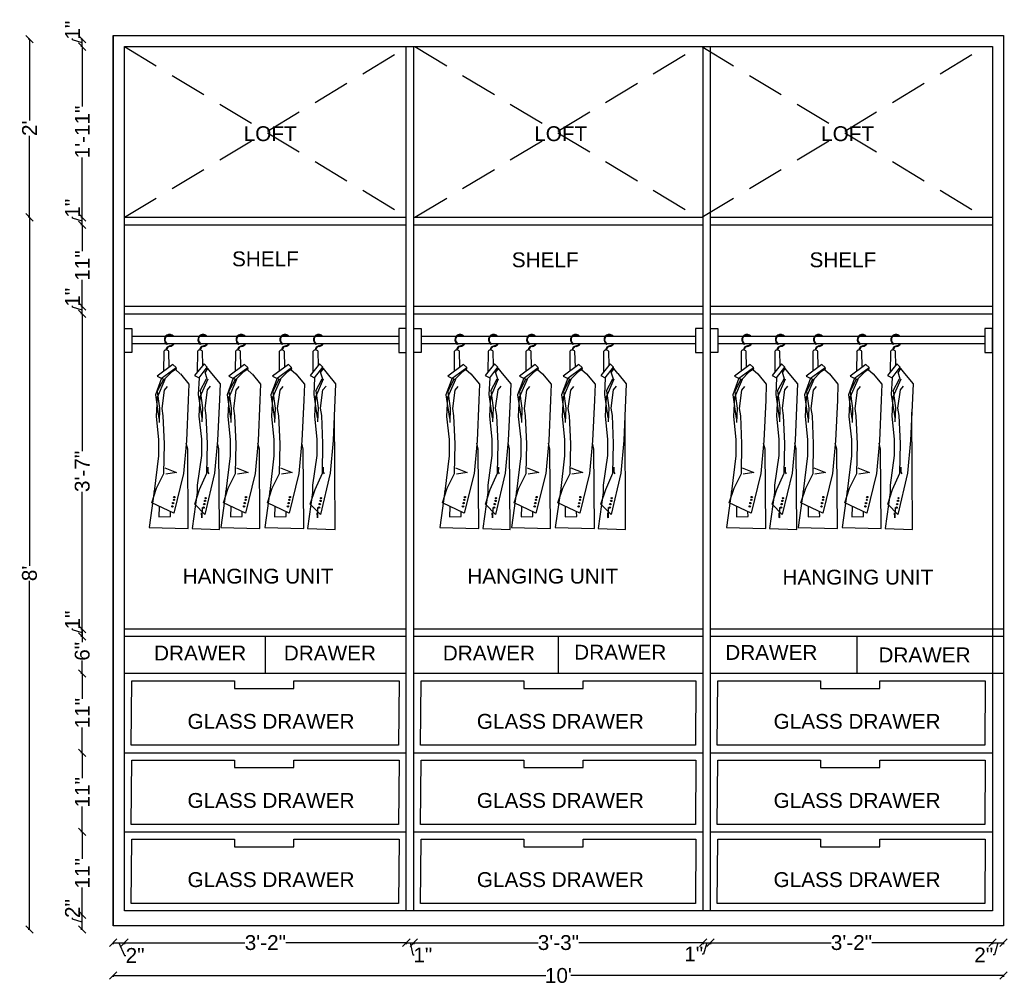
# Model space of a CAD drawing. Header units: inches. Extents: x 15448 to 46480, y -8154 to 0.
# Drawn here: x 24930.9 to 25064, y -5033 to -4902.9 of the extents above; entities that cross this region are included whole.
import ezdxf

# ---------------------------------------------------------------- set-up
doc = ezdxf.new("R2010")
doc.units = ezdxf.units.IN
doc.header["$MEASUREMENT"] = 0
doc.linetypes.add('DASHED2', pattern=[0.375, 0.25, -0.125])
doc.styles.add('b.k', font='verdana.ttf')
doc.styles.get("Standard").update_dxf_attribs({"font": 'arial.ttf'})
doc.dimstyles.new('STANDARD$0', dxfattribs={"dimscale": 0, "dimtxt": 6, "dimasz": 3, "dimexe": 2, "dimexo": 2, "dimgap": 0, "dimtad": 0, "dimtih": 1, "dimtoh": 1, "dimdec": 1, "dimzin": 0, "dimdsep": 46, "dimlunit": 4, "dimtxsty": 'b.k', "dimcen": 2.5, "dimclrd": 256, "dimclre": 256, "dimclrt": 256, "dimadec": 0, "dimazin": 0, "dimtfac": 1, "dimtdec": 1, "dimtofl": 0, "dimtmove": 2, "dimatfit": 2, "dimfxl": 1, "dimfrac": 2, "dimtolj": 1, "dimtzin": 0, "dimlwd": 9, "dimlwe": 9, "dimarcsym": 0})

# ---------------------------------------------------------------- blocks, each defined once
blk = doc.blocks.new('rdth')
at = {"color": 18, "true_color": 0x000000}
for p, q in [((3607.319, 824.208), (3607.307, 822.228)), ((3607.87, 822.645), (3607.833, 824.186)), ((3610.687, 824.208), (3610.675, 822.119)), ((3611.234, 822.815), (3611.201, 824.186)), ((3614.477, 824.208), (3614.466, 822.228)), ((3615.028, 822.645), (3614.991, 824.186)), ((3618.86, 824.208), (3618.848, 822.228)), ((3619.411, 822.645), (3619.374, 824.186)), ((3622.228, 824.208), (3622.216, 822.119)), ((3622.775, 822.815), (3622.742, 824.186)), ((3608.23, 822.911), (3606.657, 821.747)), ((3608.23, 822.911), (3608.554, 822.586)), ((3611.344, 822.953), (3610.41, 821.789)), ((3610.854, 821.579), (3611.669, 822.627)), ((3611.344, 822.953), (3611.669, 822.627)), ((3611.697, 822.513), (3611.669, 822.627)), ((3615.388, 822.911), (3613.815, 821.747)), ((3615.388, 822.911), (3615.712, 822.586)), ((3619.771, 822.911), (3618.198, 821.747)), ((3619.771, 822.911), (3620.095, 822.586)), ((3622.885, 822.953), (3621.951, 821.789)), ((3622.396, 821.579), (3623.21, 822.627)), ((3622.885, 822.953), (3623.21, 822.627)), ((3623.238, 822.513), (3623.21, 822.627)), ((3606.657, 821.747), (3607.427, 821.385)), ((3607.102, 821.538), (3608.554, 822.586)), ((3607.381, 821.406), (3608.071, 822.087)), ((3608.582, 822.472), (3608.071, 822.087)), ((3608.481, 822.396), (3608.977, 821.966)), ((3608.582, 822.472), (3608.554, 822.586)), ((3608.982, 821.966), (3609.835, 820.933)), ((3610.41, 821.789), (3610.854, 821.579)), ((3611.697, 822.513), (3611.449, 822.129)), ((3611.668, 821.448), (3611.449, 822.129)), ((3611.692, 822.506), (3612.092, 822.008)), ((3612.097, 822.007), (3612.949, 820.975)), ((3613.815, 821.747), (3614.585, 821.385)), ((3614.26, 821.538), (3615.712, 822.586)), ((3614.54, 821.406), (3615.229, 822.087)), ((3615.741, 822.472), (3615.229, 822.087)), ((3615.639, 822.396), (3616.136, 821.966)), ((3615.741, 822.472), (3615.712, 822.586)), ((3616.141, 821.966), (3616.993, 820.933)), ((3618.198, 821.747), (3618.968, 821.385)), ((3618.643, 821.538), (3620.095, 822.586)), ((3618.922, 821.406), (3619.612, 822.087)), ((3620.123, 822.472), (3619.612, 822.087)), ((3620.022, 822.396), (3620.518, 821.966)), ((3620.123, 822.472), (3620.095, 822.586)), ((3620.523, 821.966), (3621.376, 820.933)), ((3621.951, 821.789), (3622.396, 821.579)), ((3623.238, 822.513), (3622.99, 822.129)), ((3623.209, 821.448), (3622.99, 822.129)), ((3623.234, 822.506), (3623.633, 822.008)), ((3623.638, 822.007), (3624.49, 820.975)), ((3607.102, 821.538), (3606.488, 819.877)), ((3607.428, 821.389), (3606.653, 819.597)), ((3606.678, 820.217), (3607.318, 821.436)), ((3607.402, 820.326), (3607.706, 820.69)), ((3609.835, 820.933), (3609.774, 819.354)), ((3610.854, 821.579), (3610.775, 819.919)), ((3611.715, 821.43), (3610.94, 819.639)), ((3610.965, 820.259), (3611.605, 821.477)), ((3611.689, 820.368), (3611.993, 820.732)), ((3612.949, 820.975), (3612.888, 819.396)), ((3614.26, 821.538), (3613.646, 819.877)), ((3614.586, 821.389), (3613.811, 819.597)), ((3613.836, 820.217), (3614.477, 821.436)), ((3614.561, 820.326), (3614.864, 820.69)), ((3616.993, 820.933), (3616.932, 819.354)), ((3618.643, 821.538), (3618.029, 819.877)), ((3618.969, 821.389), (3618.194, 819.597)), ((3618.219, 820.217), (3618.859, 821.436)), ((3618.943, 820.326), (3619.247, 820.69)), ((3621.376, 820.933), (3621.315, 819.354)), ((3622.396, 821.579), (3622.316, 819.919)), ((3623.256, 821.43), (3622.481, 819.639)), ((3622.506, 820.259), (3623.146, 821.477)), ((3623.23, 820.368), (3623.534, 820.732)), ((3624.49, 820.975), (3624.247, 815.327)), ((3606.488, 819.877), (3606.829, 817.517)), ((3606.678, 820.217), (3606.914, 818.541)), ((3607.159, 818.504), (3607.402, 820.326)), ((3610.775, 819.919), (3611.116, 817.558)), ((3610.965, 820.259), (3611.201, 818.582)), ((3611.446, 818.546), (3611.689, 820.368)), ((3613.646, 819.877), (3613.987, 817.517)), ((3613.836, 820.217), (3614.073, 818.541)), ((3614.317, 818.504), (3614.561, 820.326)), ((3618.029, 819.877), (3618.37, 817.517)), ((3618.219, 820.217), (3618.456, 818.541)), ((3618.7, 818.504), (3618.943, 820.326)), ((3622.316, 819.919), (3622.657, 817.558)), ((3622.506, 820.259), (3622.742, 818.582)), ((3622.987, 818.546), (3623.23, 820.368)), ((3606.653, 819.597), (3606.551, 817.715)), ((3609.774, 819.354), (3609.591, 815.286)), ((3610.94, 819.639), (3610.838, 817.756)), ((3612.888, 819.396), (3612.706, 815.327)), ((3613.811, 819.597), (3613.71, 817.715)), ((3616.932, 819.354), (3616.75, 815.286)), ((3618.194, 819.597), (3618.092, 817.715)), ((3621.315, 819.354), (3621.132, 815.286)), ((3622.481, 819.639), (3622.379, 817.756)), ((3606.551, 817.715), (3606.794, 815.407)), ((3606.914, 818.541), (3606.858, 817.119)), ((3607.281, 817.775), (3607.159, 818.504)), ((3607.402, 814.982), (3607.281, 817.775)), ((3610.838, 817.756), (3611.081, 815.449)), ((3611.201, 818.582), (3611.144, 817.16)), ((3611.568, 817.817), (3611.446, 818.546)), ((3611.689, 815.023), (3611.568, 817.817)), ((3613.71, 817.715), (3613.953, 815.407)), ((3614.073, 818.541), (3614.016, 817.119)), ((3614.439, 817.775), (3614.317, 818.504)), ((3614.561, 814.982), (3614.439, 817.775)), ((3618.092, 817.715), (3618.335, 815.407)), ((3618.456, 818.541), (3618.399, 817.119)), ((3618.822, 817.775), (3618.7, 818.504)), ((3618.943, 814.982), (3618.822, 817.775)), ((3622.379, 817.756), (3622.622, 815.449)), ((3622.742, 818.582), (3622.685, 817.16)), ((3623.109, 817.817), (3622.987, 818.546)), ((3623.23, 815.023), (3623.109, 817.817)), ((3624.429, 806.421), (3624.369, 818.151)), ((3606.794, 815.407), (3606.794, 813.767)), ((3607.341, 812.006), (3607.402, 814.982)), ((3609.591, 815.286), (3609.288, 812.006)), ((3609.713, 814.435), (3609.568, 815.036)), ((3611.081, 815.449), (3611.081, 813.809)), ((3611.628, 812.048), (3611.689, 815.023)), ((3612.706, 815.327), (3612.402, 812.048)), ((3612.828, 814.477), (3612.683, 815.078)), ((3613.953, 815.407), (3613.953, 813.767)), ((3614.5, 812.006), (3614.561, 814.982)), ((3616.75, 815.286), (3616.446, 812.006)), ((3616.871, 814.435), (3616.727, 815.036)), ((3618.335, 815.407), (3618.335, 813.767)), ((3618.882, 812.006), (3618.943, 814.982)), ((3621.132, 815.286), (3620.829, 812.006)), ((3621.254, 814.435), (3621.109, 815.036)), ((3622.622, 815.449), (3622.622, 813.809)), ((3623.169, 812.048), (3623.23, 815.023)), ((3624.247, 815.327), (3623.943, 812.048)), ((3606.794, 813.767), (3606.369, 810.215)), ((3609.774, 806.532), (3609.713, 814.435)), ((3611.081, 813.809), (3610.656, 810.833)), ((3612.888, 806.421), (3612.828, 814.477)), ((3613.953, 813.767), (3613.527, 810.215)), ((3616.932, 806.532), (3616.871, 814.435)), ((3618.335, 813.767), (3617.91, 810.215)), ((3621.315, 806.532), (3621.254, 814.435)), ((3622.622, 813.809), (3622.197, 810.833)), ((3606.612, 810.54), (3607.341, 812.006)), ((3607.43, 812.593), (3608.601, 812.105)), ((3608.601, 812.105), (3607.528, 811.949)), ((3609.288, 812.006), (3608.32, 808.045)), ((3610.899, 810.429), (3611.628, 812.048)), ((3612.402, 812.048), (3611.435, 807.934)), ((3611.717, 812.634), (3611.716, 812.147)), ((3611.716, 812.147), (3611.815, 811.991)), ((3613.77, 810.54), (3614.5, 812.006)), ((3614.588, 812.593), (3615.76, 812.105)), ((3615.76, 812.105), (3614.686, 811.949)), ((3616.446, 812.006), (3615.478, 808.045)), ((3618.153, 810.54), (3618.882, 812.006)), ((3618.971, 812.593), (3620.143, 812.105)), ((3620.143, 812.105), (3619.069, 811.949)), ((3620.829, 812.006), (3619.861, 808.045)), ((3622.44, 810.429), (3623.169, 812.048)), ((3623.943, 812.048), (3622.976, 807.934)), ((3623.258, 812.634), (3623.257, 812.147)), ((3623.257, 812.147), (3623.356, 811.991)), ((3610.656, 810.833), (3610.656, 810.126)), ((3622.197, 810.833), (3622.197, 810.126)), ((3606.369, 810.236), (3605.868, 806.634)), ((3606.132, 809.077), (3606.612, 810.54)), ((3606.369, 810.215), (3606.369, 810.236)), ((3610.656, 810.126), (3610.155, 806.523)), ((3610.419, 808.966), (3610.899, 810.429)), ((3613.527, 810.236), (3613.026, 806.634)), ((3613.29, 809.077), (3613.77, 810.54)), ((3613.527, 810.215), (3613.527, 810.236)), ((3617.91, 810.236), (3617.409, 806.634)), ((3617.673, 809.077), (3618.153, 810.54)), ((3617.91, 810.215), (3617.91, 810.236)), ((3622.197, 810.126), (3621.696, 806.523)), ((3621.96, 808.966), (3622.44, 810.429)), ((3608.32, 808.045), (3606.132, 809.077)), ((3611.435, 807.934), (3610.419, 808.966)), ((3615.478, 808.045), (3613.29, 809.077)), ((3619.861, 808.045), (3617.673, 809.077)), ((3622.976, 807.934), (3621.96, 808.966)), ((3606.866, 808.731), (3606.849, 807.7)), ((3608.01, 807.72), (3607.995, 808.198)), ((3611.124, 807.609), (3611.11, 808.087)), ((3611.153, 808.62), (3611.136, 807.589)), ((3614.024, 808.731), (3614.007, 807.7)), ((3615.168, 807.72), (3615.153, 808.198)), ((3618.407, 808.731), (3618.39, 807.7)), ((3619.551, 807.72), (3619.536, 808.198)), ((3622.665, 807.609), (3622.651, 808.087)), ((3622.694, 808.62), (3622.677, 807.589)), ((3606.849, 807.7), (3608.01, 807.72)), ((3611.136, 807.589), (3611.124, 807.609)), ((3614.007, 807.7), (3615.168, 807.72)), ((3618.39, 807.7), (3619.551, 807.72)), ((3622.677, 807.589), (3622.665, 807.609)), ((3605.868, 806.634), (3609.774, 806.532)), ((3610.155, 806.523), (3612.888, 806.421)), ((3613.026, 806.634), (3616.932, 806.532)), ((3617.409, 806.634), (3621.315, 806.532)), ((3621.696, 806.523), (3624.429, 806.421))]:
    blk.add_line(p, q, dxfattribs=at)
for centre, radius in [((3607.618, 824.965), 0.055), ((3610.972, 824.965), 0.055), ((3614.777, 824.965), 0.055), ((3619.159, 824.965), 0.055), ((3622.513, 824.965), 0.055), ((3608.25, 809.065), 0.0683), ((3608.333, 809.383), 0.0683), ((3608.381, 809.661), 0.0683), ((3611.364, 808.954), 0.0683), ((3611.448, 809.273), 0.0683), ((3611.496, 809.55), 0.0683), ((3615.408, 809.065), 0.0683), ((3615.491, 809.383), 0.0683), ((3615.54, 809.661), 0.0683), ((3619.791, 809.065), 0.0683), ((3619.874, 809.383), 0.0683), ((3619.922, 809.661), 0.0683), ((3622.905, 808.954), 0.0683), ((3622.989, 809.273), 0.0683), ((3623.037, 809.55), 0.0683), ((3608.187, 808.726), 0.0683), ((3611.302, 808.615), 0.0683), ((3615.346, 808.726), 0.0683), ((3619.728, 808.726), 0.0683), ((3622.843, 808.615), 0.0683)]:
    blk.add_circle(centre, radius, dxfattribs=at)
for centre, radius, start, end in [((3607.901, 825.384), 0.522, 58.88889, 230.40938), ((3607.901, 825.384), 0.465, 58.88889, 230.40938), ((3607.856, 825.309), 0.552, 46.20836, 58.88889), ((3607.856, 825.309), 0.609, 40.83099, 58.88889), ((3611.255, 825.384), 0.522, 58.88889, 230.40938), ((3611.255, 825.384), 0.465, 58.88889, 230.40938), ((3611.21, 825.309), 0.552, 46.20836, 58.88889), ((3611.21, 825.309), 0.609, 40.83099, 58.88889), ((3615.06, 825.384), 0.522, 58.88889, 230.40938), ((3615.06, 825.384), 0.465, 58.88889, 230.40938), ((3615.015, 825.309), 0.552, 46.20836, 58.88889), ((3615.015, 825.309), 0.609, 40.83099, 58.88889), ((3619.442, 825.384), 0.522, 58.88889, 230.40938), ((3619.442, 825.384), 0.465, 58.88889, 230.40938), ((3619.397, 825.309), 0.552, 46.20836, 58.88889), ((3619.397, 825.309), 0.609, 40.83099, 58.88889), ((3622.796, 825.384), 0.522, 58.88889, 230.40938), ((3622.796, 825.384), 0.465, 58.88889, 230.40938), ((3622.751, 825.309), 0.552, 46.20836, 58.88889), ((3622.751, 825.309), 0.609, 40.83099, 58.88889), ((3607.999, 824.311), 0.457, 98.14379, 177.87173), ((3607.999, 824.311), 0.4, 98.14379, 177.7449), ((3607.856, 825.309), 0.552, 278.14379, 320.73107), ((3607.856, 825.309), 0.609, 278.14379, 325.01876), ((3611.353, 824.311), 0.457, 98.14379, 177.87173), ((3611.353, 824.311), 0.4, 98.14379, 177.7449), ((3611.21, 825.309), 0.552, 278.14379, 320.73107), ((3611.21, 825.309), 0.609, 278.14379, 325.01876), ((3615.157, 824.311), 0.457, 98.14379, 177.87173), ((3615.157, 824.311), 0.4, 98.14379, 177.7449), ((3615.015, 825.309), 0.552, 278.14379, 320.73107), ((3615.015, 825.309), 0.609, 278.14379, 325.01876), ((3619.54, 824.311), 0.457, 98.14379, 177.87173), ((3619.54, 824.311), 0.4, 98.14379, 177.7449), ((3619.397, 825.309), 0.552, 278.14379, 320.73107), ((3619.397, 825.309), 0.609, 278.14379, 325.01876), ((3622.894, 824.311), 0.457, 98.14379, 177.87173), ((3622.894, 824.311), 0.4, 98.14379, 177.7449), ((3622.751, 825.309), 0.552, 278.14379, 320.73107), ((3622.751, 825.309), 0.609, 278.14379, 325.01876), ((3607.57, 824.068), 0.288, 24.24192, 150.77828), ((3610.938, 824.068), 0.288, 24.24192, 150.77828), ((3614.728, 824.068), 0.288, 24.24192, 150.77828), ((3619.111, 824.068), 0.288, 24.24192, 150.77828), ((3622.479, 824.068), 0.288, 24.24192, 150.77828)]:
    blk.add_arc(centre, radius, start, end, dxfattribs=at)
blk = doc.blocks.new('_Oblique')
at = {"color": 0, "linetype": 'ByBlock', "lineweight": -2}
blk.add_line((-0.5, -0.5), (0.5, 0.5), dxfattribs=at)
blk = doc.blocks.new('*D1010')
at = {"color": 1, "lineweight": -2, "transparency": 16777216}
for p, q in [((24938.01, -5024.11), (24938.01, -5023.93)), ((24939.33, -5024.51), (24938.01, -5024.11)), ((24939.37, -5023.51), (24939.15, -5023.51)), ((24939.33, -5025.51), (24939.33, -5023.51)), ((24939.37, -5025.51), (24939.15, -5025.51))]:
    blk.add_line(p, q, dxfattribs=at)
at = {"layer": 'Defpoints', "color": 0, "transparency": 16777216}
for p in [(24939.33, -5023.51), (24951.51, -5023.51), (24951.51, -5025.51)]:
    blk.add_point(p, dxfattribs=at)
at = {"color": 1, "lineweight": -2, "transparency": 16777216}
for p, rotation in [((24939.33, -5023.51), 90), ((24939.33, -5025.51), 270)]:
    blk.add_blockref('_Oblique', p, dxfattribs=dict(at, rotation=rotation))
at = {"color": 1, "lineweight": 5, "transparency": 16777216, "insert": (24938.01, -5022.68), "char_height": 2, "attachment_point": 5, "rotation": 90}
blk.add_mtext('\\A1;2"', dxfattribs=at)
blk = doc.blocks.new('*D1011')
at = {"color": 1, "lineweight": -2, "transparency": 16777216}
for p, q in [((24939.37, -5012.34), (24939.15, -5012.34)), ((24939.33, -5012.34), (24939.33, -5016)), ((24939.33, -5023.51), (24939.33, -5019.85)), ((24939.37, -5023.51), (24939.15, -5023.51))]:
    blk.add_line(p, q, dxfattribs=at)
at = {"layer": 'Defpoints', "color": 0, "transparency": 16777216}
for p in [(24939.33, -5012.34), (24945.01, -5012.34), (24951.51, -5023.51)]:
    blk.add_point(p, dxfattribs=at)
at = {"color": 1, "lineweight": -2, "transparency": 16777216}
for p, rotation in [((24939.33, -5012.34), 90), ((24939.33, -5023.51), 270)]:
    blk.add_blockref('_Oblique', p, dxfattribs=dict(at, rotation=rotation))
at = {"color": 1, "lineweight": 5, "transparency": 16777216, "insert": (24939.33, -5017.93), "char_height": 2, "attachment_point": 5, "rotation": 90}
blk.add_mtext('\\A1;11"', dxfattribs=at)
blk = doc.blocks.new('*D1012')
at = {"color": 1, "lineweight": -2, "transparency": 16777216}
for p, q in [((24939.37, -5001.68), (24939.15, -5001.68)), ((24939.33, -5001.68), (24939.33, -5005.09)), ((24939.33, -5012.34), (24939.33, -5008.93)), ((24939.37, -5012.34), (24939.15, -5012.34))]:
    blk.add_line(p, q, dxfattribs=at)
at = {"layer": 'Defpoints', "color": 0, "transparency": 16777216}
for p in [(24939.33, -5001.68), (24945.01, -5001.68), (24945.01, -5012.34)]:
    blk.add_point(p, dxfattribs=at)
at = {"color": 1, "lineweight": -2, "transparency": 16777216}
for p, rotation in [((24939.33, -5001.68), 90), ((24939.33, -5012.34), 270)]:
    blk.add_blockref('_Oblique', p, dxfattribs=dict(at, rotation=rotation))
at = {"color": 1, "lineweight": 5, "transparency": 16777216, "insert": (24939.33, -5007.01), "char_height": 2, "attachment_point": 5, "rotation": 90}
blk.add_mtext('\\A1;11"', dxfattribs=at)
blk = doc.blocks.new('*D1013')
at = {"color": 1, "lineweight": -2, "transparency": 16777216}
for p, q in [((24939.37, -4991.01), (24939.15, -4991.01)), ((24939.33, -4991.01), (24939.33, -4994.42)), ((24939.33, -5001.68), (24939.33, -4998.26)), ((24939.37, -5001.68), (24939.15, -5001.68))]:
    blk.add_line(p, q, dxfattribs=at)
at = {"layer": 'Defpoints', "color": 0, "transparency": 16777216}
for p in [(24939.33, -4991.01), (24945.01, -4991.01), (24945.01, -5001.68)]:
    blk.add_point(p, dxfattribs=at)
at = {"color": 1, "lineweight": -2, "transparency": 16777216}
for p, rotation in [((24939.33, -4991.01), 90), ((24939.33, -5001.68), 270)]:
    blk.add_blockref('_Oblique', p, dxfattribs=dict(at, rotation=rotation))
at = {"color": 1, "lineweight": 5, "transparency": 16777216, "insert": (24939.33, -4996.34), "char_height": 2, "attachment_point": 5, "rotation": 90}
blk.add_mtext('\\A1;11"', dxfattribs=at)
blk = doc.blocks.new('*D1014')
at = {"color": 1, "lineweight": -2, "transparency": 16777216}
for p, q in [((24938.01, -4985.11), (24938.01, -4984.93)), ((24939.33, -4985.51), (24938.01, -4985.11)), ((24939.37, -4985.01), (24939.15, -4985.01)), ((24939.37, -4986.01), (24939.15, -4986.01)), ((24939.33, -4986.01), (24939.33, -4985.01))]:
    blk.add_line(p, q, dxfattribs=at)
at = {"layer": 'Defpoints', "color": 0, "transparency": 16777216}
for p in [(24939.33, -4985.01), (24952.51, -4985.01), (24952.51, -4986.01)]:
    blk.add_point(p, dxfattribs=at)
at = {"color": 1, "lineweight": -2, "transparency": 16777216}
for p, rotation in [((24939.33, -4985.01), 90), ((24939.33, -4986.01), 270)]:
    blk.add_blockref('_Oblique', p, dxfattribs=dict(at, rotation=rotation))
at = {"color": 1, "lineweight": 5, "transparency": 16777216, "insert": (24938.01, -4983.79), "char_height": 2, "attachment_point": 5, "rotation": 90}
blk.add_mtext('\\A1;1"', dxfattribs=at)
blk = doc.blocks.new('*D1015')
at = {"color": 1, "lineweight": -2, "transparency": 16777216}
for p, q in [((24939.37, -4942.51), (24939.15, -4942.51)), ((24939.33, -4942.51), (24939.33, -4961.01)), ((24939.33, -4985.01), (24939.33, -4966.51)), ((24939.37, -4985.01), (24939.15, -4985.01))]:
    blk.add_line(p, q, dxfattribs=at)
at = {"layer": 'Defpoints', "color": 0, "transparency": 16777216}
for p in [(24939.33, -4942.51), (24952.51, -4942.51), (24951.78, -4985.01)]:
    blk.add_point(p, dxfattribs=at)
at = {"color": 1, "lineweight": -2, "transparency": 16777216}
for p, rotation in [((24939.33, -4942.51), 90), ((24939.33, -4985.01), 270)]:
    blk.add_blockref('_Oblique', p, dxfattribs=dict(at, rotation=rotation))
at = {"color": 1, "lineweight": 5, "transparency": 16777216, "insert": (24939.33, -4963.76), "char_height": 2, "attachment_point": 5, "rotation": 90}
blk.add_mtext('\\A1;3\'-7"', dxfattribs=at)
blk = doc.blocks.new('*D1016')
at = {"color": 1, "lineweight": -2, "transparency": 16777216}
for p, q in [((24938.01, -4941.61), (24938.01, -4941.43)), ((24939.33, -4942.01), (24938.01, -4941.61)), ((24939.37, -4941.51), (24939.15, -4941.51)), ((24939.33, -4942.51), (24939.33, -4941.51)), ((24939.37, -4942.51), (24939.15, -4942.51))]:
    blk.add_line(p, q, dxfattribs=at)
at = {"layer": 'Defpoints', "color": 0, "transparency": 16777216}
for p in [(24939.33, -4941.51), (24952.51, -4941.51), (24952.51, -4942.51)]:
    blk.add_point(p, dxfattribs=at)
at = {"color": 1, "lineweight": -2, "transparency": 16777216}
for p, rotation in [((24939.33, -4941.51), 90), ((24939.33, -4942.51), 270)]:
    blk.add_blockref('_Oblique', p, dxfattribs=dict(at, rotation=rotation))
at = {"color": 1, "lineweight": 5, "transparency": 16777216, "insert": (24938.01, -4940.29), "char_height": 2, "attachment_point": 5, "rotation": 90}
blk.add_mtext('\\A1;1"', dxfattribs=at)
blk = doc.blocks.new('*D1017')
at = {"color": 1, "lineweight": -2, "transparency": 16777216}
for p, q in [((24939.37, -4930.51), (24939.15, -4930.51)), ((24939.33, -4930.51), (24939.33, -4934.09)), ((24939.33, -4941.51), (24939.33, -4937.93)), ((24939.37, -4941.51), (24939.15, -4941.51))]:
    blk.add_line(p, q, dxfattribs=at)
at = {"layer": 'Defpoints', "color": 0, "transparency": 16777216}
for p in [(24939.33, -4930.51), (24952.51, -4930.51), (24952.51, -4941.51)]:
    blk.add_point(p, dxfattribs=at)
at = {"color": 1, "lineweight": -2, "transparency": 16777216}
for p, rotation in [((24939.33, -4930.51), 90), ((24939.33, -4941.51), 270)]:
    blk.add_blockref('_Oblique', p, dxfattribs=dict(at, rotation=rotation))
at = {"color": 1, "lineweight": 5, "transparency": 16777216, "insert": (24939.33, -4936.01), "char_height": 2, "attachment_point": 5, "rotation": 90}
blk.add_mtext('\\A1;11"', dxfattribs=at)
blk = doc.blocks.new('*D1018')
at = {"color": 1, "lineweight": -2, "transparency": 16777216}
for p, q in [((24938.01, -4929.61), (24938.01, -4929.43)), ((24939.33, -4930.01), (24938.01, -4929.61)), ((24939.37, -4929.51), (24939.15, -4929.51)), ((24939.33, -4930.51), (24939.33, -4929.51)), ((24939.37, -4930.51), (24939.15, -4930.51))]:
    blk.add_line(p, q, dxfattribs=at)
at = {"layer": 'Defpoints', "color": 0, "transparency": 16777216}
for p in [(24939.33, -4929.51), (24952.51, -4929.51), (24952.51, -4930.51)]:
    blk.add_point(p, dxfattribs=at)
at = {"color": 1, "lineweight": -2, "transparency": 16777216}
for p, rotation in [((24939.33, -4929.51), 90), ((24939.33, -4930.51), 270)]:
    blk.add_blockref('_Oblique', p, dxfattribs=dict(at, rotation=rotation))
at = {"color": 1, "lineweight": 5, "transparency": 16777216, "insert": (24938.01, -4928.29), "char_height": 2, "attachment_point": 5, "rotation": 90}
blk.add_mtext('\\A1;1"', dxfattribs=at)
blk = doc.blocks.new('*D1019')
at = {"color": 1, "lineweight": -2, "transparency": 16777216}
for p, q in [((24939.37, -4906.51), (24939.15, -4906.51)), ((24939.33, -4906.51), (24939.33, -4914.58)), ((24939.33, -4929.51), (24939.33, -4921.44)), ((24939.37, -4929.51), (24939.15, -4929.51))]:
    blk.add_line(p, q, dxfattribs=at)
at = {"layer": 'Defpoints', "color": 0, "transparency": 16777216}
for p in [(24939.33, -4906.51), (24952.51, -4906.51), (24952.51, -4929.51)]:
    blk.add_point(p, dxfattribs=at)
at = {"color": 1, "lineweight": -2, "transparency": 16777216}
for p, rotation in [((24939.33, -4906.51), 90), ((24939.33, -4929.51), 270)]:
    blk.add_blockref('_Oblique', p, dxfattribs=dict(at, rotation=rotation))
at = {"color": 1, "lineweight": 5, "transparency": 16777216, "insert": (24939.33, -4918.01), "char_height": 2, "attachment_point": 5, "rotation": 90}
blk.add_mtext('\\A1;1\'-11"', dxfattribs=at)
blk = doc.blocks.new('*D1020')
at = {"color": 1, "lineweight": -2, "transparency": 16777216}
for p, q in [((24938.01, -4905.61), (24938.01, -4905.43)), ((24939.33, -4906.01), (24938.01, -4905.61)), ((24939.37, -4905.51), (24939.15, -4905.51)), ((24939.33, -4906.51), (24939.33, -4905.51)), ((24939.37, -4906.51), (24939.15, -4906.51))]:
    blk.add_line(p, q, dxfattribs=at)
at = {"layer": 'Defpoints', "color": 0, "transparency": 16777216}
for p in [(24939.33, -4905.51), (24951.51, -4905.51), (24952.51, -4906.51)]:
    blk.add_point(p, dxfattribs=at)
at = {"color": 1, "lineweight": -2, "transparency": 16777216}
for p, rotation in [((24939.33, -4905.51), 90), ((24939.33, -4906.51), 270)]:
    blk.add_blockref('_Oblique', p, dxfattribs=dict(at, rotation=rotation))
at = {"color": 1, "lineweight": 5, "transparency": 16777216, "insert": (24938.01, -4904.29), "char_height": 2, "attachment_point": 5, "rotation": 90}
blk.add_mtext('\\A1;1"', dxfattribs=at)
blk = doc.blocks.new('*D1021')
at = {"color": 1, "lineweight": -2, "transparency": 16777216}
for p, q in [((24943.51, -5027.24), (24943.51, -5027.46)), ((24943.51, -5027.28), (24945.01, -5027.28)), ((24944.26, -5027.28), (24945.01, -5029)), ((24945.01, -5027.24), (24945.01, -5027.46)), ((24945.01, -5029), (24945.19, -5029))]:
    blk.add_line(p, q, dxfattribs=at)
at = {"layer": 'Defpoints', "color": 0, "transparency": 16777216}
for p in [(24945.01, -5023.01), (24943.51, -5025.01), (24945.01, -5027.28)]:
    blk.add_point(p, dxfattribs=at)
at = {"color": 1, "lineweight": -2, "transparency": 16777216, "rotation": 180}
blk.add_blockref('_Oblique', (24943.51, -5027.28), dxfattribs=at)
at = {"color": 1, "lineweight": -2, "transparency": 16777216}
blk.add_blockref('_Oblique', (24945.01, -5027.28), dxfattribs=at)
at = {"color": 1, "lineweight": 5, "transparency": 16777216, "insert": (24946.45, -5029), "char_height": 2, "attachment_point": 5}
blk.add_mtext('\\A1;2"', dxfattribs=at)
blk = doc.blocks.new('*D1022')
at = {"color": 1, "lineweight": -2, "transparency": 16777216}
for p, q in [((24945.01, -5027.24), (24945.01, -5027.46)), ((24945.01, -5027.28), (24961.26, -5027.28)), ((24983.01, -5027.28), (24966.76, -5027.28)), ((24983.01, -5027.24), (24983.01, -5027.46))]:
    blk.add_line(p, q, dxfattribs=at)
at = {"layer": 'Defpoints', "color": 0, "transparency": 16777216}
for p in [(24983.01, -5023.01), (24945.01, -5023.51), (24983.01, -5027.28)]:
    blk.add_point(p, dxfattribs=at)
at = {"color": 1, "lineweight": -2, "transparency": 16777216, "rotation": 180}
blk.add_blockref('_Oblique', (24945.01, -5027.28), dxfattribs=at)
at = {"color": 1, "lineweight": -2, "transparency": 16777216}
blk.add_blockref('_Oblique', (24983.01, -5027.28), dxfattribs=at)
at = {"color": 1, "lineweight": 5, "transparency": 16777216, "insert": (24964.01, -5027.28), "char_height": 2, "attachment_point": 5}
blk.add_mtext('\\A1;3\'-2"', dxfattribs=at)
blk = doc.blocks.new('*D1023')
at = {"color": 1, "lineweight": -2, "transparency": 16777216}
for p, q in [((24983.01, -5027.24), (24983.01, -5027.46)), ((24983.01, -5027.28), (24984.01, -5027.28)), ((24983.51, -5027.28), (24983.91, -5028.94)), ((24984.01, -5027.24), (24984.01, -5027.46)), ((24983.91, -5028.94), (24984.09, -5028.94))]:
    blk.add_line(p, q, dxfattribs=at)
at = {"layer": 'Defpoints', "color": 0, "transparency": 16777216}
for p in [(24983.01, -5023.01), (24984.01, -5023.01), (24984.01, -5027.28)]:
    blk.add_point(p, dxfattribs=at)
at = {"color": 1, "lineweight": -2, "transparency": 16777216, "rotation": 180}
blk.add_blockref('_Oblique', (24983.01, -5027.28), dxfattribs=at)
at = {"color": 1, "lineweight": -2, "transparency": 16777216}
blk.add_blockref('_Oblique', (24984.01, -5027.28), dxfattribs=at)
at = {"color": 1, "lineweight": 5, "transparency": 16777216, "insert": (24985.23, -5028.94), "char_height": 2, "attachment_point": 5}
blk.add_mtext('\\A1;1"', dxfattribs=at)
blk = doc.blocks.new('*D1024')
at = {"color": 1, "lineweight": -2, "transparency": 16777216}
for p, q in [((24984.01, -5027.24), (24984.01, -5027.46)), ((24984.01, -5027.28), (25000.76, -5027.28)), ((25023.01, -5027.28), (25006.26, -5027.28)), ((25023.01, -5027.24), (25023.01, -5027.46))]:
    blk.add_line(p, q, dxfattribs=at)
at = {"layer": 'Defpoints', "color": 0, "transparency": 16777216}
for p in [(24984.01, -5023.01), (25023.01, -5023.01), (25023.01, -5027.28)]:
    blk.add_point(p, dxfattribs=at)
at = {"color": 1, "lineweight": -2, "transparency": 16777216, "rotation": 180}
blk.add_blockref('_Oblique', (24984.01, -5027.28), dxfattribs=at)
at = {"color": 1, "lineweight": -2, "transparency": 16777216}
blk.add_blockref('_Oblique', (25023.01, -5027.28), dxfattribs=at)
at = {"color": 1, "lineweight": 5, "transparency": 16777216, "insert": (25003.51, -5027.28), "char_height": 2, "attachment_point": 5}
blk.add_mtext('\\A1;3\'-3"', dxfattribs=at)
blk = doc.blocks.new('*D1025')
at = {"color": 1, "lineweight": -2, "transparency": 16777216}
for p, q in [((25023.01, -5027.24), (25023.01, -5027.46)), ((25023.01, -5027.28), (25024.01, -5027.28)), ((25023.51, -5027.28), (25023.07, -5028.81)), ((25024.01, -5027.24), (25024.01, -5027.46)), ((25023.07, -5028.81), (25022.89, -5028.81))]:
    blk.add_line(p, q, dxfattribs=at)
at = {"layer": 'Defpoints', "color": 0, "transparency": 16777216}
for p in [(25023.01, -5023.01), (25024.01, -5023.01), (25024.01, -5027.28)]:
    blk.add_point(p, dxfattribs=at)
at = {"color": 1, "lineweight": -2, "transparency": 16777216, "rotation": 180}
blk.add_blockref('_Oblique', (25023.01, -5027.28), dxfattribs=at)
at = {"color": 1, "lineweight": -2, "transparency": 16777216}
blk.add_blockref('_Oblique', (25024.01, -5027.28), dxfattribs=at)
at = {"color": 1, "lineweight": 5, "transparency": 16777216, "insert": (25021.75, -5028.81), "char_height": 2, "attachment_point": 5}
blk.add_mtext('\\A1;1"', dxfattribs=at)
blk = doc.blocks.new('*D1026')
at = {"color": 1, "lineweight": -2, "transparency": 16777216}
for p, q in [((25024.01, -5027.24), (25024.01, -5027.46)), ((25024.01, -5027.28), (25040.26, -5027.28)), ((25062.01, -5027.28), (25045.76, -5027.28)), ((25062.01, -5027.24), (25062.01, -5027.46))]:
    blk.add_line(p, q, dxfattribs=at)
at = {"layer": 'Defpoints', "color": 0, "transparency": 16777216}
for p in [(25024.01, -5023.01), (25062.01, -5023.51), (25062.01, -5027.28)]:
    blk.add_point(p, dxfattribs=at)
at = {"color": 1, "lineweight": -2, "transparency": 16777216, "rotation": 180}
blk.add_blockref('_Oblique', (25024.01, -5027.28), dxfattribs=at)
at = {"color": 1, "lineweight": -2, "transparency": 16777216}
blk.add_blockref('_Oblique', (25062.01, -5027.28), dxfattribs=at)
at = {"color": 1, "lineweight": 5, "transparency": 16777216, "insert": (25043.01, -5027.28), "char_height": 2, "attachment_point": 5}
blk.add_mtext('\\A1;3\'-2"', dxfattribs=at)
blk = doc.blocks.new('*D1027')
at = {"color": 1, "lineweight": -2, "transparency": 16777216}
for p, q in [((25062.01, -5027.24), (25062.01, -5027.46)), ((25062.01, -5027.28), (25063.51, -5027.28)), ((25062.76, -5027.28), (25062.28, -5028.94)), ((25063.51, -5027.24), (25063.51, -5027.46)), ((25062.28, -5028.94), (25062.1, -5028.94))]:
    blk.add_line(p, q, dxfattribs=at)
at = {"layer": 'Defpoints', "color": 0, "transparency": 16777216}
for p in [(25062.01, -5023.01), (25063.51, -5025.01), (25063.51, -5027.28)]:
    blk.add_point(p, dxfattribs=at)
at = {"color": 1, "lineweight": -2, "transparency": 16777216, "rotation": 180}
blk.add_blockref('_Oblique', (25062.01, -5027.28), dxfattribs=at)
at = {"color": 1, "lineweight": -2, "transparency": 16777216}
blk.add_blockref('_Oblique', (25063.51, -5027.28), dxfattribs=at)
at = {"color": 1, "lineweight": 5, "transparency": 16777216, "insert": (25060.84, -5028.94), "char_height": 2, "attachment_point": 5}
blk.add_mtext('\\A1;2"', dxfattribs=at)
blk = doc.blocks.new('*D1028')
at = {"color": 1, "lineweight": -2, "transparency": 16777216}
for p, q in [((24932.26, -4929.51), (24932.04, -4929.51)), ((24932.22, -4929.51), (24932.22, -4976.5)), ((24932.22, -5025.51), (24932.22, -4978.52)), ((24932.26, -5025.51), (24932.04, -5025.51))]:
    blk.add_line(p, q, dxfattribs=at)
at = {"layer": 'Defpoints', "color": 0, "transparency": 16777216}
for p in [(24932.22, -4929.51), (24952.51, -4929.51), (24951.51, -5025.51)]:
    blk.add_point(p, dxfattribs=at)
at = {"color": 1, "lineweight": -2, "transparency": 16777216}
for p, rotation in [((24932.22, -4929.51), 90), ((24932.22, -5025.51), 270)]:
    blk.add_blockref('_Oblique', p, dxfattribs=dict(at, rotation=rotation))
at = {"color": 1, "lineweight": 5, "transparency": 16777216, "insert": (24932.22, -4977.51), "char_height": 2, "attachment_point": 5, "rotation": 90}
blk.add_mtext("\\A1;8'", dxfattribs=at)
blk = doc.blocks.new('*D1029')
at = {"color": 1, "lineweight": -2, "transparency": 16777216}
for p, q in [((24932.26, -4905.51), (24932.04, -4905.51)), ((24932.22, -4905.51), (24932.22, -4916.48)), ((24932.22, -4929.51), (24932.22, -4918.54)), ((24932.26, -4929.51), (24932.04, -4929.51))]:
    blk.add_line(p, q, dxfattribs=at)
at = {"layer": 'Defpoints', "color": 0, "transparency": 16777216}
for p in [(24932.22, -4905.51), (24951.51, -4905.51), (24952.51, -4929.51)]:
    blk.add_point(p, dxfattribs=at)
at = {"color": 1, "lineweight": -2, "transparency": 16777216}
for p, rotation in [((24932.22, -4905.51), 90), ((24932.22, -4929.51), 270)]:
    blk.add_blockref('_Oblique', p, dxfattribs=dict(at, rotation=rotation))
at = {"color": 1, "lineweight": 5, "transparency": 16777216, "insert": (24932.22, -4917.51), "char_height": 2, "attachment_point": 5, "rotation": 90}
blk.add_mtext("\\A1;2'", dxfattribs=at)
blk = doc.blocks.new('*D1030')
at = {"color": 1, "lineweight": -2, "transparency": 16777216}
for p, q in [((24943.51, -5031.67), (24943.51, -5031.89)), ((24943.51, -5031.71), (25001.82, -5031.71)), ((25063.51, -5031.71), (25005.2, -5031.71)), ((25063.51, -5031.67), (25063.51, -5031.89))]:
    blk.add_line(p, q, dxfattribs=at)
at = {"layer": 'Defpoints', "color": 0, "transparency": 16777216}
for p in [(25063.51, -5020.42), (24943.51, -5025.01), (25063.51, -5031.71)]:
    blk.add_point(p, dxfattribs=at)
at = {"color": 1, "lineweight": -2, "transparency": 16777216, "rotation": 180}
blk.add_blockref('_Oblique', (24943.51, -5031.71), dxfattribs=at)
at = {"color": 1, "lineweight": -2, "transparency": 16777216}
blk.add_blockref('_Oblique', (25063.51, -5031.71), dxfattribs=at)
at = {"color": 1, "lineweight": 5, "transparency": 16777216, "insert": (25003.51, -5031.71), "char_height": 2, "attachment_point": 5}
blk.add_mtext("\\A1;10'", dxfattribs=at)
blk = doc.blocks.new('*D1033')
at = {"color": 1, "lineweight": -2, "transparency": 16777216}
for p, q in [((24939.37, -4985.01), (24939.15, -4985.01)), ((24939.33, -4985.01), (24939.33, -4986.76)), ((24939.33, -4991.01), (24939.33, -4989.25)), ((24939.37, -4991.01), (24939.15, -4991.01))]:
    blk.add_line(p, q, dxfattribs=at)
at = {"layer": 'Defpoints', "color": 0, "transparency": 16777216}
for p in [(24945.01, -4985.01), (24939.33, -4991.01), (24945.01, -4991.01)]:
    blk.add_point(p, dxfattribs=at)
at = {"color": 1, "lineweight": -2, "transparency": 16777216}
for p, rotation in [((24939.33, -4985.01), 90), ((24939.33, -4991.01), 270)]:
    blk.add_blockref('_Oblique', p, dxfattribs=dict(at, rotation=rotation))
at = {"color": 1, "lineweight": 5, "transparency": 16777216, "insert": (24939.33, -4988.01), "char_height": 2, "attachment_point": 5, "rotation": 90}
blk.add_mtext('\\A1;6"', dxfattribs=at)

msp = doc.modelspace()

# ---------------------------------------------------------------- linework, layer by layer
at = {"lineweight": 5}
for p, q in [((24943.51, -4905.01), (24943.51, -5025.01)), ((24943.51, -4905.01), (25063.51, -4905.01)), ((24943.51, -5025.01), (24943.51, -4905.01)), ((25063.51, -4905.01), (25063.51, -5025.01)), ((24983.01, -5023.01), (24983.01, -4906.51)), ((24984.01, -5023.01), (24984.01, -4906.51)), ((25023.01, -5023.01), (25023.01, -4906.51)), ((25024.01, -5023.01), (25024.01, -4906.51)), ((24983.01, -4985.01), (24945.01, -4985.01)), ((24983.01, -4986.01), (24945.01, -4986.01)), ((24964.01, -4991.01), (24964.01, -4986.01)), ((25023.01, -4985.01), (24984.01, -4985.01)), ((25023.01, -4986.01), (24984.01, -4986.01)), ((25003.51, -4991.01), (25003.51, -4986.01)), ((25063.51, -4985.01), (25024.01, -4985.01)), ((25063.51, -4986.01), (25024.01, -4986.01)), ((25043.76, -4991.01), (25043.76, -4986.01)), ((24983.01, -4991.01), (24945.01, -4991.01)), ((25023.01, -4991.01), (24984.01, -4991.01)), ((25063.51, -4991.01), (25024.01, -4991.01)), ((24945.01, -5001.68), (24983.01, -5001.68)), ((24984.01, -5001.68), (25023.01, -5001.68)), ((25024.01, -5001.68), (25062.01, -5001.68)), ((24945.01, -5012.34), (24983.01, -5012.34)), ((24984.01, -5012.34), (25023.01, -5012.34)), ((25024.01, -5012.34), (25062.01, -5012.34)), ((25063.51, -5025.01), (24943.51, -5025.01))]:
    msp.add_line(p, q, dxfattribs=at)
at = {"color": 252, "linetype": 'DASHED2', "lineweight": 5, "ltscale": 20, "true_color": 0x939598}
for p, q in [((24945.01, -4929.51), (24983.18, -4906.51)), ((24945.01, -4906.51), (24983.18, -4929.51)), ((24984.18, -4929.51), (25022.34, -4906.51)), ((24984.18, -4906.51), (25022.34, -4929.51)), ((25022.84, -4929.51), (25061.01, -4906.51)), ((25022.84, -4906.51), (25061.01, -4929.51))]:
    msp.add_line(p, q, dxfattribs=at)
at = {"lineweight": 5}
for points in [[(24945.01, -4906.51), (25062.01, -4906.51), (25062.01, -5023.01), (24945.01, -5023.01)], [(24945.01, -4944.51), (24946.01, -4944.51), (24946.01, -4947.74), (24945.01, -4947.74)], [(24983.01, -4944.51), (24982.01, -4944.51), (24982.01, -4947.74), (24983.01, -4947.74)], [(24984.01, -4944.51), (24985.01, -4944.51), (24985.01, -4947.74), (24984.01, -4947.74)], [(25023.01, -4944.51), (25022.01, -4944.51), (25022.01, -4947.74), (25023.01, -4947.74)], [(25024.01, -4944.51), (25025.01, -4944.51), (25025.01, -4947.74), (25024.01, -4947.74)], [(25062.01, -4944.51), (25061.01, -4944.51), (25061.01, -4947.74), (25062.01, -4947.74)]]:
    msp.add_lwpolyline(points, close=True, dxfattribs=at)
for points in [[(24945.01, -4929.51), (24983.01, -4929.51)], [(24984.01, -4929.51), (25023.01, -4929.51)], [(25024.01, -4929.51), (25062.01, -4929.51)], [(24945.01, -4930.51), (24983.01, -4930.51)], [(24984.01, -4930.51), (25023.01, -4930.51)], [(25024.01, -4930.51), (25062.01, -4930.51)], [(24945.01, -4941.51), (24983.01, -4941.51)], [(24984.01, -4941.51), (25023.01, -4941.51)], [(25024.01, -4941.51), (25062.01, -4941.51)], [(24945.01, -4942.51), (24983.01, -4942.51)], [(24984.01, -4942.51), (25023.01, -4942.51)], [(25024.01, -4942.51), (25062.01, -4942.51)], [(24946.01, -4945.51), (24982.01, -4945.51)], [(24985.01, -4945.51), (25022.01, -4945.51)], [(25025.01, -4945.51), (25061.01, -4945.51)], [(24946.01, -4946.51), (24982.01, -4946.51)], [(24985.01, -4946.51), (25022.01, -4946.51)], [(25025.01, -4946.51), (25061.01, -4946.51)]]:
    msp.add_lwpolyline(points, dxfattribs=at)
at = {"color": 152, "lineweight": 5, "true_color": 0x2776bb}
for points in [[(24959.84, -4993.01), (24967.84, -4993.01), (24967.84, -4992.01), (24982.05, -4992.01), (24981.97, -5000.68), (24945.93, -5000.68), (24946.01, -4992.01), (24959.84, -4992.01)], [(24998.84, -4993.01), (25006.84, -4993.01), (25006.84, -4992.01), (25022.05, -4992.01), (25021.97, -5000.68), (24984.93, -5000.68), (24985.01, -4992.01), (24998.84, -4992.01)], [(25038.84, -4993.01), (25046.84, -4993.01), (25046.84, -4992.01), (25061.05, -4992.01), (25060.97, -5000.68), (25024.93, -5000.68), (25025.01, -4992.01), (25038.84, -4992.01)], [(24959.84, -5003.68), (24967.84, -5003.68), (24967.84, -5002.68), (24982.05, -5002.68), (24981.97, -5011.34), (24945.93, -5011.34), (24946.01, -5002.68), (24959.84, -5002.68)], [(24998.84, -5003.68), (25006.84, -5003.68), (25006.84, -5002.68), (25022.05, -5002.68), (25021.97, -5011.34), (24984.93, -5011.34), (24985.01, -5002.68), (24998.84, -5002.68)], [(25038.84, -5003.68), (25046.84, -5003.68), (25046.84, -5002.68), (25061.05, -5002.68), (25060.97, -5011.34), (25024.93, -5011.34), (25025.01, -5002.68), (25038.84, -5002.68)], [(24959.84, -5014.34), (24967.84, -5014.34), (24967.84, -5013.34), (24982.05, -5013.34), (24981.97, -5022.01), (24945.93, -5022.01), (24946.01, -5013.34), (24959.84, -5013.34)], [(24998.84, -5014.34), (25006.84, -5014.34), (25006.84, -5013.34), (25022.05, -5013.34), (25021.97, -5022.01), (24984.93, -5022.01), (24985.01, -5013.34), (24998.84, -5013.34)], [(25038.84, -5014.34), (25046.84, -5014.34), (25046.84, -5013.34), (25061.05, -5013.34), (25060.97, -5022.01), (25024.93, -5022.01), (25025.01, -5013.34), (25038.84, -5013.34)]]:
    msp.add_lwpolyline(points, close=True, dxfattribs=at)

# ---------------------------------------------------------------- block references
at = {"lineweight": 5, "xscale": 1.349456073416687, "yscale": 1.349456073416687, "zscale": 1.349456073416687}
for p in [(20082.39, -6059.82), (20121.56, -6059.82), (20160.22, -6059.82)]:
    msp.add_blockref('rdth', p, dxfattribs=at)

# ---------------------------------------------------------------- texts
at = {"color": 240, "lineweight": 5, "true_color": 0xed1f24, "char_height": 2, "attachment_point": 1}
for s, width, insert in [('LOFT', 18.3559, (24961.09, -4917.24)), ('LOFT', 18.3559, (25000.25, -4917.24)), ('LOFT', 18.3559, (25038.92, -4917.24)), ('\\pxqc; SHELF', 33.9786, (24946.64, -4934.11)), ('\\pxqc; SHELF', 33.9786, (24984.35, -4934.24)), ('\\pxqc; SHELF', 33.9786, (25024.48, -4934.24)), ('\\pxqc;HANGING UNIT', 33.9786, (24946.04, -4976.88)), ('\\pxqc;HANGING UNIT', 33.9786, (24984.41, -4976.88)), ('\\pxqc;HANGING UNIT', 33.9786, (25026.89, -4977.01)), ('\\pxqc;DRAWER', 33.9786, (24938.23, -4987.24)), ('\\pxqc;DRAWER', 33.9786, (24955.72, -4987.24)), ('\\pxqc;DRAWER', 33.9786, (24977.15, -4987.24)), ('\\pxqc;DRAWER', 30.732, (24996.48, -4987.13)), ('\\pxqc;DRAWER', 33.9786, (25015.22, -4987.16)), ('\\pxqc;DRAWER', 33.9786, (25035.87, -4987.49)), ('\\pxqc;GLASS DRAWER', 33.9786, (24947.78, -4996.45)), ('\\pxqc;GLASS DRAWER', 33.9786, (24986.78, -4996.45)), ('\\pxqc;GLASS DRAWER', 33.9786, (25026.78, -4996.45)), ('\\pxqc;GLASS DRAWER', 33.9786, (24947.78, -5007.11)), ('\\pxqc;GLASS DRAWER', 33.9786, (24986.78, -5007.11)), ('\\pxqc;GLASS DRAWER', 33.9786, (25026.78, -5007.11)), ('\\pxqc;GLASS DRAWER', 33.9786, (24947.78, -5017.78)), ('\\pxqc;GLASS DRAWER', 33.9786, (24986.78, -5017.78)), ('\\pxqc;GLASS DRAWER', 33.9786, (25026.78, -5017.78))]:
    msp.add_mtext_dynamic_manual_height_columns(s, width=width, gutter_width=18.23, heights=[0], dxfattribs=dict(at, insert=insert))

# ---------------------------------------------------------------- dimensions: what is measured, and where the dimension line sits
at = {"lineweight": 5}
for base, p1, p2, picture, middle in [((24939.33, -4905.51), (24952.51, -4906.51), (24951.51, -4905.51), '*D1020', (24938.01, -4905.34)), ((24932.22, -4905.51), (24952.51, -4929.51), (24951.51, -4905.51), '*D1029', (24932.22, -4917.51)), ((24939.33, -4906.51), (24952.51, -4929.51), (24952.51, -4906.51), '*D1019', (24939.33, -4918.01)), ((24939.33, -4929.51), (24952.51, -4930.51), (24952.51, -4929.51), '*D1018', (24938.01, -4929.34)), ((24932.22, -4929.51), (24951.51, -5025.51), (24952.51, -4929.51), '*D1028', (24932.22, -4977.51)), ((24939.33, -4930.51), (24952.51, -4941.51), (24952.51, -4930.51), '*D1017', (24939.33, -4936.01)), ((24939.33, -4941.51), (24952.51, -4942.51), (24952.51, -4941.51), '*D1016', (24938.01, -4941.34)), ((24939.3325775, -4942.50836317), (24951.78344636, -4985.00836317), (24952.50740656, -4942.50836317), '*D1015', (24939.3325775, -4963.75836317)), ((24939.33, -4985.01), (24952.51, -4986.01), (24952.51, -4985.01), '*D1014', (24938.01, -4984.84)), ((24939.33, -4991.01), (24945.01, -4985.01), (24945.01, -4991.01), '*D1033', (24939.33, -4988.01)), ((24939.33, -4991.01), (24945.01, -5001.68), (24945.01, -4991.01), '*D1013', (24939.33, -4996.34)), ((24939.33, -5001.68), (24945.01, -5012.34), (24945.01, -5001.68), '*D1012', (24939.33, -5007.01)), ((24939.33, -5012.34), (24951.51, -5023.51), (24945.01, -5012.34), '*D1011', (24939.33, -5017.93)), ((24939.33, -5023.51), (24951.51, -5025.51), (24951.51, -5023.51), '*D1010', (24938.01, -5023.84))]:
    dim = msp.add_linear_dim(base=base, p1=p1, p2=p2, angle=90, dimstyle='STANDARD$0', override={"dimscale": 1, "dimtxt": 2, "dimasz": 1, "dimexe": 0.18, "dimexo": 0.0625, "dimgap": 0.09, "dimtih": 0, "dimtoh": 0, "dimdec": 0, "dimtxsty": 'Standard', "dimblk": 'Oblique', "dimcen": 0.09, "dimclrd": 1, "dimclre": 1, "dimclrt": 1, "dimtdec": 0, "dimtmove": 1, "dimatfit": 3, "dimldrblk": 'Oblique', "dimfxl": 0.03937, "dimfxlon": 1, "dimfrac": 0, "dimlwd": 65534, "dimlwe": 65534, "dimarcsym": 1}, dxfattribs=at)
    dim.commit()
    dim.dimension.update_dxf_attribs({"geometry": picture, "text_midpoint": middle})
for base, p1, p2, picture, middle in [((25063.51, -5031.71), (24943.51, -5025.01), (25063.51, -5020.42), '*D1030', (25003.51, -5031.71)), ((24983.01, -5027.28), (24945.01, -5023.51), (24983.01, -5023.01), '*D1022', (24964.01, -5027.28)), ((25023.01, -5027.28), (24984.01, -5023.01), (25023.01, -5023.01), '*D1024', (25003.51, -5027.28)), ((25062.01, -5027.28), (25024.01, -5023.01), (25062.01, -5023.51), '*D1026', (25043.01, -5027.28))]:
    dim = msp.add_linear_dim(base=base, p1=p1, p2=p2, dimstyle='STANDARD$0', override={"dimscale": 1, "dimtxt": 2, "dimasz": 1, "dimexe": 0.18, "dimexo": 0.0625, "dimgap": 0.09, "dimtih": 0, "dimtoh": 0, "dimdec": 0, "dimtxsty": 'Standard', "dimblk": 'Oblique', "dimcen": 0.09, "dimclrd": 1, "dimclre": 1, "dimclrt": 1, "dimtdec": 0, "dimtmove": 1, "dimatfit": 3, "dimldrblk": 'Oblique', "dimfxl": 0.03937, "dimfxlon": 1, "dimfrac": 0, "dimlwd": 65534, "dimlwe": 65534, "dimarcsym": 1}, dxfattribs=at)
    dim.commit()
    dim.dimension.update_dxf_attribs({"geometry": picture, "text_midpoint": middle})
for base, p1, p2, picture, middle in [((24945.00967161, -5027.2805037), (24943.50967161, -5025.00836317), (24945.00967161, -5023.00836317), '*D1021', (24945.28327884, -5029.00105752)), ((24984.01, -5027.28), (24983.01, -5023.01), (24984.01, -5023.01), '*D1023', (24984.18, -5028.94)), ((25024.01, -5027.28), (25023.01, -5023.01), (25024.01, -5023.01), '*D1025', (25022.8, -5028.81)), ((25063.50967161, -5027.2805037), (25062.00967161, -5023.00836317), (25063.50967161, -5025.00836317), '*D1027', (25062.00876336, -5028.94414285))]:
    dim = msp.add_linear_dim(base=base, p1=p1, p2=p2, dimstyle='STANDARD$0', override={"dimscale": 1, "dimtxt": 2, "dimasz": 1, "dimexe": 0.18, "dimexo": 0.0625, "dimgap": 0.09, "dimtih": 0, "dimtoh": 0, "dimdec": 0, "dimtxsty": 'Standard', "dimblk": 'Oblique', "dimcen": 0.09, "dimclrd": 1, "dimclre": 1, "dimclrt": 1, "dimtdec": 0, "dimtmove": 1, "dimatfit": 3, "dimldrblk": 'Oblique', "dimfxl": 0.03937, "dimfxlon": 1, "dimfrac": 0, "dimlwd": 65534, "dimlwe": 65534, "dimarcsym": 1}, dxfattribs=at)
    dim.commit()
    dim.dimension.update_dxf_attribs({"geometry": picture, "text_midpoint": middle, "dimtype": 160})

doc.saveas('drawing.dxf')
